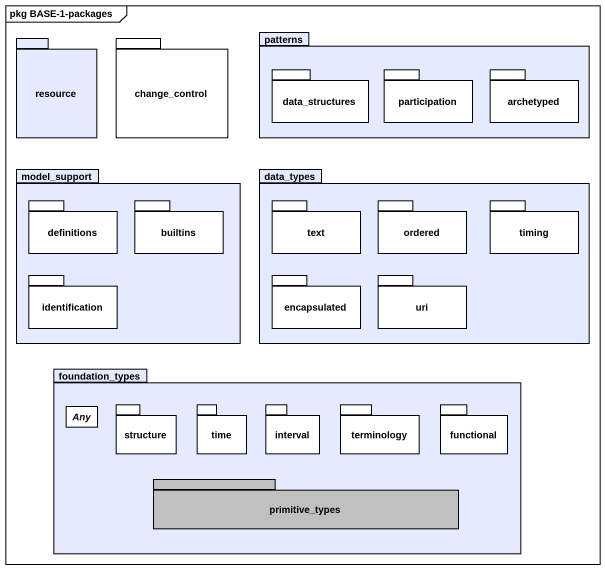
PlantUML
@startuml
mainframe pkg BASE-1-packages
hide circle
hide empty members
package resource #E5EAFF {
}
package change_control {
}
package patterns #E5EAFF {
  package data_structures {
  }
  package participation {
  }
  package archetyped {
  }
}
package model_support #E5EAFF {
  package definitions {
  }
  package builtins {
  }
  package identification {
  }
}
package data_types #E5EAFF {
  package text {
  }
  package ordered {
  }
  package timing {
  }
  package encapsulated {
  }
  package uri {
  }
}
package foundation_types #E5EAFF {
  abstract class Any #FFFFFF
  package structure {
  }
  package time {
  }
  package interval {
  }
  package terminology {
  }
  package functional {
  }
  package primitive_types #C0C0C0 {
  }
}
@enduml
